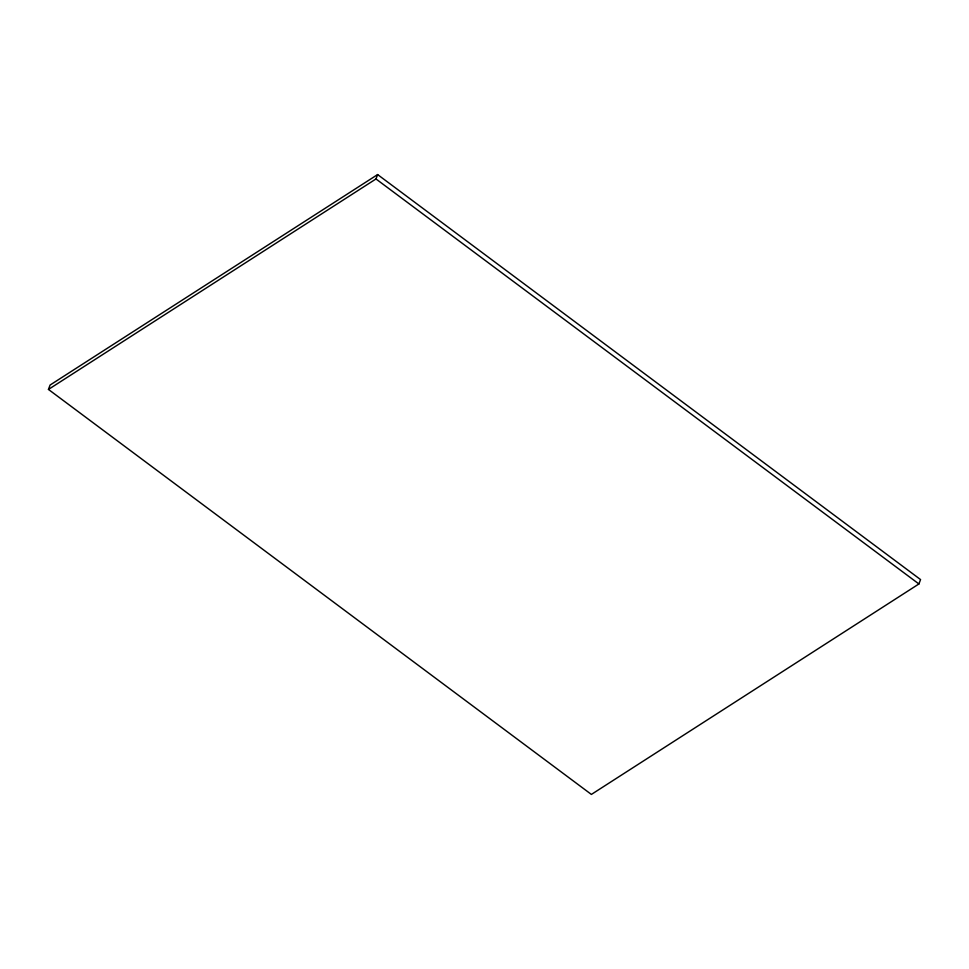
<?xml version="1.0" encoding="UTF-8"?>
<svg xmlns="http://www.w3.org/2000/svg" width="969" height="969" viewBox="0 0 969 969"><rect width="100%" height="100%" fill="white"/><g stroke="black" fill="none" stroke-linecap="round" stroke-linejoin="round"><path stroke-width="1.45" d="M48.45 389.429L50.085 385.044L377.619 174.577L920.55 579.571L918.915 583.956L591.381 794.423L48.45 389.429L375.984 178.962L377.619 174.577M375.984 178.962L918.915 583.956"/></g></svg>
